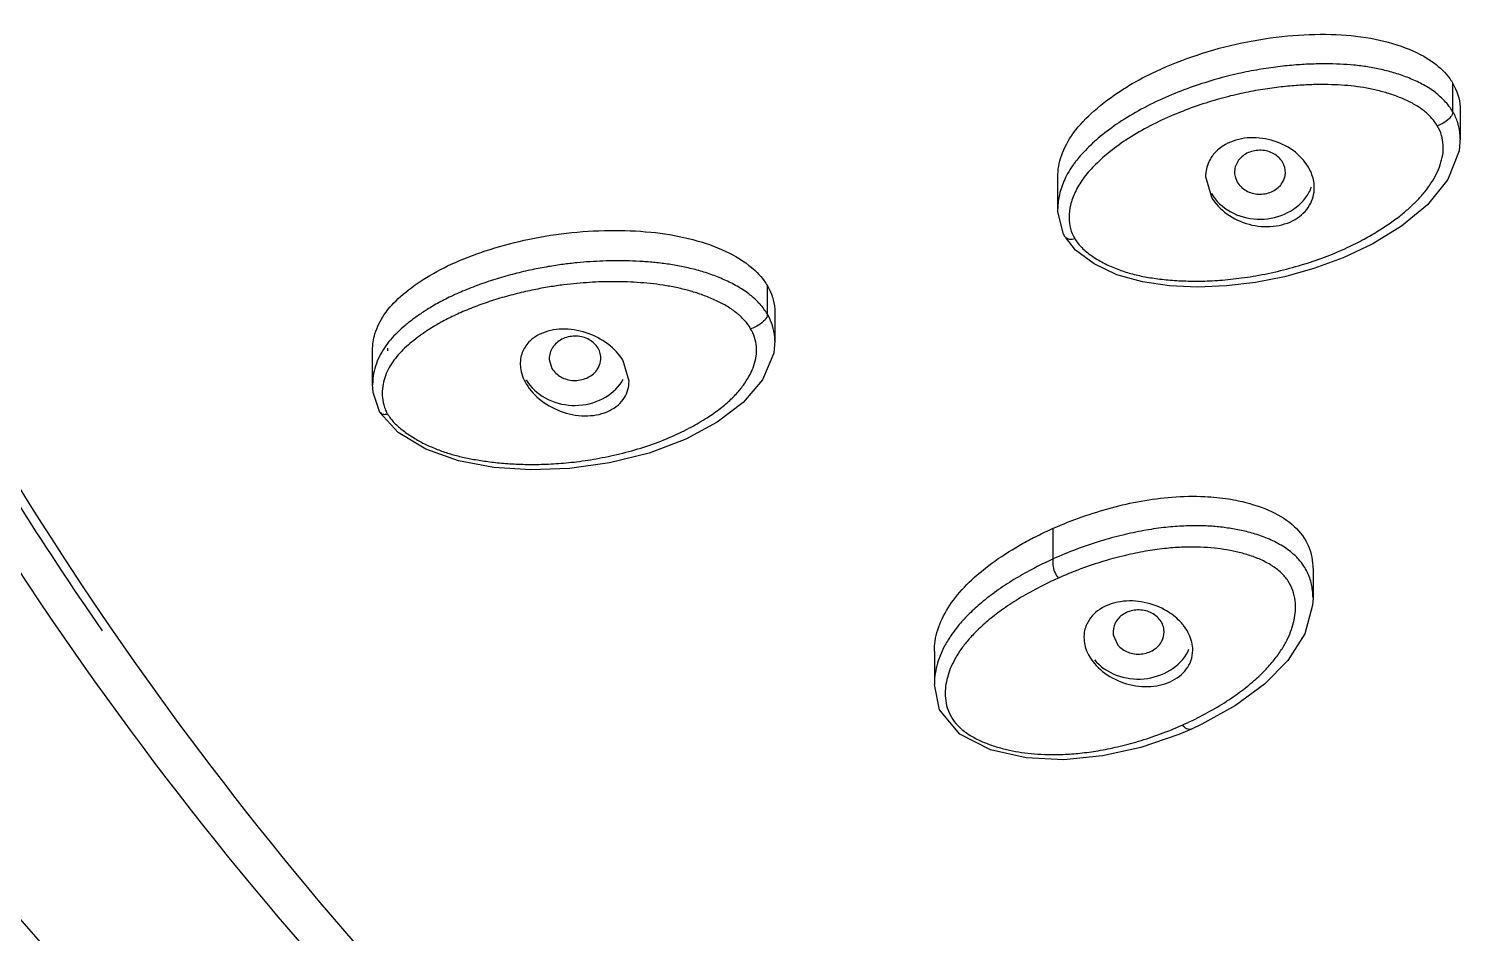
# Model space of a CAD drawing. Extents: x -1802 to -1505, y -7177 to -6757.
# Drawn here: x -1771.56 to -1751.79, y -6950.07 to -6937.6 of the extents above; entities that cross this region are included whole.
import ezdxf

# ---------------------------------------------------------------- set-up
doc = ezdxf.new("R2010")
doc.units = 0
doc.header["$LTSCALE"] = 5
doc.header["$MEASUREMENT"] = 0
doc.layers.add('DWG', color=7, linetype='CONTINUOUS')

msp = doc.modelspace()

# ---------------------------------------------------------------- linework, layer by layer
at = {"layer": 'DWG'}
for p, q in [((-1751.931, -6938.749), (-1751.931, -6938.357)), ((-1751.828, -6938.731), (-1751.828, -6939.125)), ((-1751.828, -6939.125), (-1751.828, -6939.11)), ((-1757.376, -6940.087), (-1757.376, -6939.646)), ((-1755.34, -6939.642), (-1755.258, -6939.927)), ((-1754.932, -6939.643), (-1754.902, -6939.72)), ((-1757.375, -6940.127), (-1757.376, -6940.081)), ((-1757.295, -6940.435), (-1757.375, -6940.127)), ((-1757.272, -6940.479), (-1757.295, -6940.435)), ((-1761.378, -6941.541), (-1761.378, -6941.149)), ((-1761.274, -6941.516), (-1761.274, -6941.912)), ((-1766.819, -6942.511), (-1766.819, -6942.035)), ((-1761.274, -6941.912), (-1761.274, -6941.901)), ((-1764.384, -6942.163), (-1764.347, -6942.287)), ((-1763.285, -6942.462), (-1763.366, -6942.183)), ((-1766.812, -6942.62), (-1766.819, -6942.503)), ((-1766.819, -6942.503), (-1766.819, -6942.511)), ((-1766.718, -6942.894), (-1766.812, -6942.62)), ((-1766.718, -6942.893), (-1766.718, -6942.894)), ((-1766.465, -6943.17), (-1766.718, -6942.893)), ((-1766.084, -6943.401), (-1766.465, -6943.17)), ((-1757.438, -6944.913), (-1757.438, -6944.491)), ((-1753.858, -6945.056), (-1753.858, -6945.453)), ((-1756.613, -6945.962), (-1756.549, -6946.1)), ((-1759.077, -6946.187), (-1759.077, -6946.643)), ((-1755.708, -6947.333), (-1756.231, -6947.512)), ((-1755.534, -6947.26), (-1755.708, -6947.333))]:
    msp.add_line(p, q, dxfattribs=at)
for points in [[(-1754.702, -6963.606), (-1761.959, -6959.011), (-1768.765, -6953.218), (-1774.477, -6946.674), (-1778.987, -6939.542), (-1782.23, -6931.979), (-1784.16, -6924.135), (-1784.746, -6916.728)], [(-1751.828, -6939.109), (-1751.843, -6939.287), (-1752, -6939.683)], [(-1752, -6939.683), (-1752.282, -6940.033), (-1752.639, -6940.327), (-1753.034, -6940.57), (-1753.441, -6940.763), (-1753.848, -6940.911), (-1754.252, -6941.023), (-1754.652, -6941.102), (-1755.052, -6941.15), (-1755.448, -6941.166), (-1755.835, -6941.148), (-1756.208, -6941.094), (-1756.562, -6940.995)], [(-1756.562, -6940.995), (-1756.876, -6940.847), (-1757.132, -6940.655), (-1757.271, -6940.479)], [(-1761.274, -6941.902), (-1761.291, -6942.077), (-1761.444, -6942.443)], [(-1761.444, -6942.443), (-1761.713, -6942.759), (-1762.07, -6943.028), (-1762.502, -6943.261), (-1763.007, -6943.453), (-1763.555, -6943.59), (-1764.107, -6943.667), (-1764.638, -6943.686), (-1765.148, -6943.651), (-1765.634, -6943.561), (-1766.084, -6943.401)], [(-1753.858, -6945.449), (-1753.863, -6945.551), (-1753.973, -6945.946), (-1754.203, -6946.313), (-1754.527, -6946.642), (-1754.926, -6946.935)], [(-1756.231, -6947.512), (-1756.761, -6947.63), (-1757.292, -6947.681), (-1757.813, -6947.656), (-1758.304, -6947.543), (-1758.728, -6947.327), (-1759.004, -6946.992), (-1759.077, -6946.643)], [(-1754.926, -6946.935), (-1755.39, -6947.193), (-1755.534, -6947.26)]]:
    msp.add_lwpolyline(points, dxfattribs=at)
for points, start_tangent, end_tangent in [([(-1752.117, -6962.63), (-1759.841, -6957.684), (-1766.486, -6951.684), (-1771.866, -6944.804), (-1775.819, -6937.239), (-1778.241, -6929.207), (-1779.055, -6920.938)], (-0.882354, 0.470586), (0, 1)), ([(-1770.541, -6945.904), (-1771.761, -6944.057), (-1775.496, -6936.71), (-1777.779, -6928.933), (-1778.545, -6921.268)], (-0.570427, 0.821349), (-0.007928, 0.999969)), ([(-1778.246, -6921.242), (-1778.171, -6923.758), (-1776.957, -6931.55), (-1774.296, -6939.067), (-1770.259, -6946.111), (-1764.95, -6952.498), (-1758.508, -6958.061), (-1751.109, -6962.647), (-1742.947, -6966.136), (-1734.238, -6968.437), (-1725.208, -6969.491)], (-0.000085, -1), (0.998958, -0.04564)), ([(-1752.046, -6925.766), (-1752.027, -6926.572), (-1751.68, -6929.662), (-1750.903, -6932.694), (-1749.709, -6935.623), (-1748.114, -6938.406), (-1746.142, -6941.003), (-1743.821, -6943.376), (-1741.186, -6945.49), (-1738.275, -6947.315), (-1735.13, -6948.824), (-1732.182, -6949.88)], (0.005647, -0.999984), (0.956466, -0.291842)), ([(-1756.396, -6938.388), (-1756.015, -6938.188), (-1755.455, -6937.966), (-1754.839, -6937.799), (-1754.209, -6937.704), (-1753.609, -6937.682), (-1753.062, -6937.735), (-1752.586, -6937.866)], (0.858104, 0.513476), (0.934267, -0.356574)), ([(-1752.586, -6937.866), (-1752.192, -6938.075)], (0.934267, -0.356574), (0.800937, -0.598748)), ([(-1754.123, -6938.106), (-1754.372, -6938.132), (-1754.639, -6938.173), (-1754.922, -6938.231), (-1755.225, -6938.31), (-1755.551, -6938.416)], (-0.996672, -0.081522), (-0.941311, -0.337541)), ([(-1752.725, -6938.217), (-1752.916, -6938.166), (-1753.106, -6938.13), (-1753.295, -6938.106), (-1753.485, -6938.093), (-1753.682, -6938.088), (-1753.894, -6938.092), (-1754.123, -6938.106)], (-0.956383, 0.292117), (-0.996672, -0.081522)), ([(-1752.192, -6938.075), (-1751.974, -6938.292)], (0.800937, -0.598748), (0.5884, -0.80857)), ([(-1752.537, -6938.283), (-1752.725, -6938.217)], (-0.927915, 0.372793), (-0.956383, 0.292117)), ([(-1752.357, -6938.366), (-1752.537, -6938.283)], (-0.882191, 0.470892), (-0.927915, 0.372793)), ([(-1751.974, -6938.292), (-1751.931, -6938.357)], (0.5884, -0.80857), (0.50851, -0.861056)), ([(-1757.158, -6939.04), (-1756.876, -6938.737), (-1756.493, -6938.449), (-1756.396, -6938.388)], (0.588192, 0.808721), (0.858104, 0.513476)), ([(-1755.551, -6938.416), (-1755.891, -6938.551), (-1756.226, -6938.714), (-1756.533, -6938.899)], (-0.941311, -0.337541), (-0.830692, -0.556733)), ([(-1754.119, -6938.389), (-1754.358, -6938.413), (-1754.615, -6938.451), (-1754.887, -6938.505), (-1755.179, -6938.58), (-1755.494, -6938.681)], (-0.997031, -0.076997), (-0.942745, -0.333513)), ([(-1753.512, -6938.379), (-1753.698, -6938.373), (-1753.9, -6938.376), (-1754.119, -6938.389)], (-0.99856, 0.053645), (-0.997031, -0.076997)), ([(-1752.813, -6938.498), (-1752.986, -6938.451), (-1753.16, -6938.416), (-1753.334, -6938.393), (-1753.512, -6938.379)], (-0.954207, 0.299147), (-0.99856, 0.053645)), ([(-1752.646, -6938.558), (-1752.813, -6938.498)], (-0.925064, 0.379811), (-0.954207, 0.299147)), ([(-1752.189, -6938.471), (-1752.357, -6938.366)], (-0.803706, 0.595027), (-0.882191, 0.470892)), ([(-1752.056, -6938.588), (-1752.189, -6938.471)], (-0.695199, 0.718817), (-0.803706, 0.595027)), ([(-1751.931, -6938.357), (-1751.83, -6938.681)], (0.50851, -0.861056), (0.068618, -0.997643)), ([(-1755.494, -6938.681), (-1755.822, -6938.81), (-1756.144, -6938.965), (-1756.437, -6939.139)], (-0.942745, -0.333513), (-0.833766, -0.552118)), ([(-1752.489, -6938.632), (-1752.646, -6938.558)], (-0.878504, 0.477735), (-0.925064, 0.379811)), ([(-1752.35, -6938.72), (-1752.489, -6938.632)], (-0.799922, 0.600104), (-0.878504, 0.477735)), ([(-1751.931, -6938.749), (-1752.047, -6938.597), (-1752.056, -6938.588)], (-0.508349, 0.861151), (-0.695199, 0.718817)), ([(-1751.83, -6938.681), (-1751.828, -6938.705)], (0.068618, -0.997643), (0.034439, -0.999407)), ([(-1751.828, -6938.705), (-1751.828, -6938.731)], (0.034439, -0.999407), (-0.001438, -0.999999)), ([(-1756.533, -6938.899), (-1756.791, -6939.091)], (-0.830692, -0.556733), (-0.768915, -0.639351)), ([(-1752.295, -6938.765), (-1752.35, -6938.72)], (-0.75149, 0.659744), (-0.799922, 0.600104)), ([(-1752.236, -6938.822), (-1752.295, -6938.765)], (-0.683566, 0.729889), (-0.75149, 0.659744)), ([(-1752.145, -6938.942), (-1752.236, -6938.822)], (-0.508488, 0.861069), (-0.683566, 0.729889)), ([(-1752.042, -6938.891), (-1752.145, -6938.942)], (-0.831197, -0.555978), (-0.951048, -0.309044)), ([(-1751.931, -6938.749), (-1751.961, -6938.819), (-1752.042, -6938.891)], (0.000129, -1), (-0.831197, -0.555978)), ([(-1751.919, -6938.77), (-1751.931, -6938.749)], (-0.48051, 0.876989), (-0.508795, 0.860888)), ([(-1751.828, -6939.11), (-1751.829, -6939.083), (-1751.858, -6938.918), (-1751.919, -6938.77)], (-0.020733, 0.999785), (-0.48051, 0.876989)), ([(-1757.325, -6939.356), (-1757.158, -6939.04)], (0.324398, 0.945921), (0.588192, 0.808721)), ([(-1756.791, -6939.091), (-1756.996, -6939.281), (-1757.131, -6939.436)], (-0.768915, -0.639351), (-0.609876, -0.792497)), ([(-1754.434, -6939.14), (-1754.765, -6939.11)], (-0.964726, 0.263257), (-0.995746, -0.092139)), ([(-1752.318, -6939.853), (-1752.232, -6939.735), (-1752.16, -6939.61), (-1752.105, -6939.478), (-1752.071, -6939.342), (-1752.064, -6939.206), (-1752.087, -6939.075)], (0.627829, 0.778351), (-0.284159, 0.958777)), ([(-1752.087, -6939.075), (-1752.145, -6938.942)], (-0.284159, 0.958777), (-0.508696, 0.860946)), ([(-1756.437, -6939.139), (-1756.683, -6939.32)], (-0.833766, -0.552118), (-0.77251, -0.635003)), ([(-1755.066, -6939.201), (-1755.228, -6939.335)], (-0.86965, -0.493669), (-0.638433, -0.769677)), ([(-1754.765, -6939.11), (-1755.066, -6939.201)], (-0.995746, -0.092139), (-0.86965, -0.493669)), ([(-1754.277, -6939.445), (-1754.398, -6939.328), (-1754.571, -6939.28), (-1754.749, -6939.312), (-1754.883, -6939.417), (-1754.94, -6939.566), (-1754.933, -6939.643)], (-0.508504, 0.861059), (0.232615, -0.972569)), ([(-1754.132, -6939.284), (-1754.434, -6939.14)], (-0.808225, 0.588874), (-0.964726, 0.263257)), ([(-1753.922, -6939.511), (-1754.132, -6939.284)], (-0.508504, 0.861059), (-0.808225, 0.588874)), ([(-1757.376, -6939.646), (-1757.325, -6939.356)], (-0.00354, 0.999994), (0.324398, 0.945921)), ([(-1757.131, -6939.436), (-1757.16, -6939.475), (-1757.281, -6939.681), (-1757.352, -6939.889)], (-0.609876, -0.792497), (-0.223192, -0.974774)), ([(-1756.683, -6939.32), (-1756.877, -6939.497), (-1757.028, -6939.674), (-1757.136, -6939.856)], (-0.77251, -0.635003), (-0.424986, -0.9052)), ([(-1755.228, -6939.335), (-1755.272, -6939.397), (-1755.336, -6939.584)], (-0.638433, -0.769677), (-0.125999, -0.99203)), ([(-1754.239, -6939.59), (-1754.277, -6939.445)], (0.02519, 0.999683), (-0.508504, 0.861059)), ([(-1755.336, -6939.584), (-1755.34, -6939.642)], (-0.125999, -0.99203), (-0.004305, -0.999991)), ([(-1754.902, -6939.72), (-1754.78, -6939.836), (-1754.608, -6939.884), (-1754.43, -6939.852), (-1754.295, -6939.747), (-1754.251, -6939.661)], (0.508504, -0.861059), (0.301882, 0.953345)), ([(-1754.251, -6939.661), (-1754.239, -6939.598), (-1754.239, -6939.59)], (0.301882, 0.953345), (0.02519, 0.999683)), ([(-1753.881, -6939.594), (-1753.922, -6939.511)], (-0.375219, 0.926936), (-0.508504, 0.861059)), ([(-1753.84, -6939.795), (-1753.84, -6939.781), (-1753.881, -6939.594)], (0.004209, 0.999991), (-0.375219, 0.926936)), ([(-1757.352, -6939.889), (-1757.376, -6940.081)], (-0.223192, -0.974774), (-0.007074, -0.999975)), ([(-1757.136, -6939.856), (-1757.2, -6940.036), (-1757.22, -6940.207), (-1757.2, -6940.358)], (-0.424986, -0.9052), (0.255547, -0.966797)), ([(-1756.572, -6940.911), (-1756.391, -6940.972), (-1756.203, -6941.018), (-1755.997, -6941.051), (-1755.768, -6941.074), (-1755.518, -6941.083), (-1755.249, -6941.078), (-1754.96, -6941.054), (-1754.645, -6941.009), (-1754.308, -6940.939), (-1753.973, -6940.846), (-1753.661, -6940.738), (-1753.386, -6940.621), (-1753.155, -6940.505), (-1752.959, -6940.391), (-1752.79, -6940.279), (-1752.646, -6940.172), (-1752.523, -6940.067), (-1752.414, -6939.962), (-1752.318, -6939.853)], (0.931205, -0.364497), (0.627829, 0.778351)), ([(-1755.258, -6939.876), (-1754.998, -6940.125), (-1754.629, -6940.229)], (0.508504, -0.861059), (0.999019, -0.044288)), ([(-1754.629, -6940.229), (-1754.25, -6940.159), (-1753.961, -6939.935), (-1753.878, -6939.784)], (0.999019, -0.044288), (0.355693, 0.934603)), ([(-1754.105, -6940.233), (-1753.905, -6940.036), (-1753.84, -6939.795)], (0.861901, 0.507077), (0.004209, 0.999991)), ([(-1755.258, -6939.927), (-1755.046, -6940.155), (-1754.74, -6940.3)], (0.508504, -0.861059), (0.966048, -0.258364)), ([(-1754.74, -6940.3), (-1754.405, -6940.327), (-1754.105, -6940.233)], (0.966048, -0.258364), (0.861901, 0.507077)), ([(-1765.266, -6940.667), (-1764.731, -6940.52), (-1764.147, -6940.422), (-1763.551, -6940.385), (-1762.986, -6940.408), (-1762.466, -6940.495)], (0.949352, 0.314214), (0.971359, -0.237616)), ([(-1757.269, -6940.477), (-1757.213, -6940.505), (-1757.143, -6940.495)], (0.621777, -0.783194), (0.959156, 0.282877)), ([(-1757.2, -6940.358), (-1757.143, -6940.495)], (0.255547, -0.966797), (0.508084, -0.861308)), ([(-1766.435, -6941.297), (-1766.124, -6941.063), (-1765.735, -6940.851), (-1765.266, -6940.667)], (0.747093, 0.664719), (0.949352, 0.314214)), ([(-1762.466, -6940.495), (-1762.01, -6940.647)], (0.971359, -0.237616), (0.91619, -0.400744)), ([(-1762.01, -6940.647), (-1761.633, -6940.866)], (0.91619, -0.400744), (0.786073, -0.618134)), ([(-1757.143, -6940.495), (-1757.044, -6940.621)], (0.508967, -0.860786), (0.70203, -0.712147)), ([(-1757.044, -6940.621), (-1756.912, -6940.732), (-1756.75, -6940.83), (-1756.572, -6940.911)], (0.70203, -0.712147), (0.931205, -0.364497)), ([(-1763.463, -6940.803), (-1763.645, -6940.807), (-1763.824, -6940.816), (-1764.005, -6940.831), (-1764.194, -6940.853), (-1764.398, -6940.884), (-1764.621, -6940.926)], (-0.999992, -0.004037), (-0.978348, -0.206966)), ([(-1762.325, -6940.938), (-1762.516, -6940.891), (-1762.709, -6940.855), (-1762.901, -6940.83), (-1763.091, -6940.814), (-1763.279, -6940.805), (-1763.463, -6940.803)], (-0.96234, 0.27185), (-0.999992, -0.004037)), ([(-1761.633, -6940.866), (-1761.424, -6941.078)], (0.786073, -0.618134), (0.59072, -0.806877)), ([(-1764.621, -6940.926), (-1764.859, -6940.982), (-1765.104, -6941.051), (-1765.348, -6941.132), (-1765.579, -6941.223), (-1765.789, -6941.319), (-1765.97, -6941.416)], (-0.978348, -0.206966), (-0.866876, -0.498523)), ([(-1762.135, -6940.999), (-1762.325, -6940.938)], (-0.940217, 0.340577), (-0.96234, 0.27185)), ([(-1761.774, -6941.166), (-1761.95, -6941.075), (-1762.135, -6940.999)], (-0.860412, 0.509599), (-0.940217, 0.340577)), ([(-1761.424, -6941.078), (-1761.378, -6941.149)], (0.59072, -0.806877), (0.508509, -0.861057)), ([(-1764.597, -6941.203), (-1764.827, -6941.255), (-1765.064, -6941.32), (-1765.299, -6941.396), (-1765.523, -6941.482), (-1765.724, -6941.572), (-1765.897, -6941.663)], (-0.979786, -0.20005), (-0.871757, -0.489939)), ([(-1763.484, -6941.092), (-1763.658, -6941.094), (-1763.83, -6941.102), (-1764.003, -6941.115), (-1764.185, -6941.135), (-1764.382, -6941.163), (-1764.597, -6941.203)], (-0.999996, 0.002997), (-0.979786, -0.20005)), ([(-1762.949, -6941.122), (-1763.128, -6941.105), (-1763.307, -6941.095), (-1763.484, -6941.092)], (-0.99331, 0.115477), (-0.999996, 0.002997)), ([(-1762.246, -6941.284), (-1762.417, -6941.227), (-1762.592, -6941.182), (-1762.77, -6941.147), (-1762.949, -6941.122)], (-0.936385, 0.350975), (-0.99331, 0.115477)), ([(-1761.615, -6941.275), (-1761.774, -6941.166)], (-0.781515, 0.623886), (-0.860412, 0.509599)), ([(-1761.495, -6941.386), (-1761.615, -6941.275)], (-0.682504, 0.730882), (-0.781515, 0.623886)), ([(-1761.378, -6941.149), (-1761.276, -6941.468)], (0.508509, -0.861057), (0.069637, -0.997572)), ([(-1766.787, -6941.811), (-1766.659, -6941.543), (-1766.435, -6941.297)], (0.278816, 0.960345), (0.747093, 0.664719)), ([(-1765.97, -6941.416), (-1766.123, -6941.511)], (-0.866876, -0.498523), (-0.835254, -0.549865)), ([(-1762.081, -6941.354), (-1762.246, -6941.284)], (-0.90442, 0.426643), (-0.936385, 0.350975)), ([(-1761.798, -6941.527), (-1761.93, -6941.434), (-1762.081, -6941.354)], (-0.775661, 0.63115), (-0.90442, 0.426643)), ([(-1761.378, -6941.541), (-1761.48, -6941.402), (-1761.495, -6941.386)], (-0.508552, 0.861031), (-0.682504, 0.730882)), ([(-1761.276, -6941.468), (-1761.274, -6941.516)], (0.069637, -0.997572), (-0.002796, -0.999996)), ([(-1766.123, -6941.511), (-1766.255, -6941.603), (-1766.371, -6941.695), (-1766.476, -6941.79), (-1766.572, -6941.891), (-1766.656, -6942.002), (-1766.726, -6942.123), (-1766.779, -6942.254), (-1766.811, -6942.394)], (-0.835254, -0.549865), (-0.143616, -0.989633)), ([(-1765.897, -6941.663), (-1766.043, -6941.751), (-1766.168, -6941.836)], (-0.871757, -0.489939), (-0.80727, -0.590182)), ([(-1761.765, -6941.555), (-1761.798, -6941.527)], (-0.747321, 0.664463), (-0.775661, 0.63115)), ([(-1761.726, -6941.592), (-1761.765, -6941.555)], (-0.707375, 0.706838), (-0.747321, 0.664463)), ([(-1761.69, -6941.63), (-1761.726, -6941.592)], (-0.662758, 0.748834), (-0.707375, 0.706838)), ([(-1761.609, -6941.739), (-1761.69, -6941.63)], (-0.508518, 0.861051), (-0.662758, 0.748834)), ([(-1761.378, -6941.541), (-1761.411, -6941.615), (-1761.5, -6941.691)], (-0.000036, -1), (-0.848358, -0.529423)), ([(-1761.368, -6941.558), (-1761.378, -6941.541)], (-0.486854, 0.873483), (-0.508463, 0.861084)), ([(-1761.274, -6941.901), (-1761.277, -6941.856), (-1761.308, -6941.696), (-1761.368, -6941.558)], (-0.014509, 0.999895), (-0.486854, 0.873483)), ([(-1766.82, -6942.035), (-1766.787, -6941.811)], (-0.000856, 1), (0.278816, 0.960345)), ([(-1766.168, -6941.836), (-1766.279, -6941.922), (-1766.378, -6942.009), (-1766.466, -6942.1), (-1766.543, -6942.198)], (-0.80727, -0.590182), (-0.568396, -0.822755)), ([(-1764.209, -6941.745), (-1764.514, -6941.815), (-1764.624, -6941.885)], (-0.999681, -0.025273), (-0.771323, -0.636444)), ([(-1763.712, -6942.008), (-1763.834, -6941.891), (-1764.009, -6941.842), (-1764.19, -6941.876), (-1764.327, -6941.982), (-1764.384, -6942.133), (-1764.384, -6942.163)], (-0.508504, 0.861059), (0.056076, -0.998427)), ([(-1763.876, -6941.795), (-1764.209, -6941.745)], (-0.950165, 0.311748), (-0.999681, -0.025273)), ([(-1763.575, -6941.953), (-1763.876, -6941.795)], (-0.7934, 0.608701), (-0.950165, 0.311748)), ([(-1761.778, -6942.605), (-1761.688, -6942.489), (-1761.618, -6942.37), (-1761.565, -6942.245), (-1761.534, -6942.116), (-1761.53, -6941.987), (-1761.555, -6941.86)], (0.655389, 0.755292), (-0.306277, 0.951943)), ([(-1761.5, -6941.691), (-1761.609, -6941.739)], (-0.848358, -0.529423), (-0.967663, -0.252245)), ([(-1761.555, -6941.86), (-1761.609, -6941.739)], (-0.306277, 0.951943), (-0.508339, 0.861157)), ([(-1766.613, -6942.006), (-1766.616, -6942.046)], (-0.100263, -0.994961), (-0.044111, -0.999027)), ([(-1764.664, -6941.922), (-1764.719, -6941.992), (-1764.779, -6942.152)], (-0.695327, -0.718694), (-0.161729, -0.986835)), ([(-1764.624, -6941.885), (-1764.664, -6941.922)], (-0.771323, -0.636444), (-0.695327, -0.718694)), ([(-1763.674, -6942.162), (-1763.712, -6942.008)], (0.060545, 0.998165), (-0.508504, 0.861059)), ([(-1763.366, -6942.183), (-1763.575, -6941.953)], (-0.508504, 0.861059), (-0.7934, 0.608701)), ([(-1766.543, -6942.198), (-1766.605, -6942.303), (-1766.652, -6942.416), (-1766.68, -6942.536), (-1766.687, -6942.661), (-1766.667, -6942.789)], (-0.568396, -0.822755), (0.26834, -0.963324)), ([(-1764.779, -6942.152), (-1764.785, -6942.221)], (-0.161729, -0.986835), (-0.007741, -0.99997)), ([(-1764.785, -6942.221), (-1764.784, -6942.236), (-1764.781, -6942.277)], (-0.007741, -0.99997), (0.11797, -0.993017)), ([(-1764.347, -6942.287), (-1764.224, -6942.404), (-1764.05, -6942.453), (-1763.869, -6942.419), (-1763.731, -6942.313), (-1763.701, -6942.262)], (0.508504, -0.861059), (0.431922, 0.901911)), ([(-1763.701, -6942.262), (-1763.674, -6942.162)], (0.431922, 0.901911), (0.060545, 0.998165)), ([(-1766.811, -6942.394), (-1766.819, -6942.503)], (-0.143616, -0.989633), (-0.009577, -0.999954)), ([(-1764.781, -6942.277), (-1764.703, -6942.499)], (0.11797, -0.993017), (0.508504, -0.861059)), ([(-1764.703, -6942.444), (-1764.443, -6942.693), (-1764.074, -6942.796)], (0.508504, -0.861059), (0.999019, -0.044288)), ([(-1764.074, -6942.796), (-1763.694, -6942.726), (-1763.406, -6942.502), (-1763.364, -6942.439)], (0.999019, -0.044288), (0.498185, 0.867071)), ([(-1763.855, -6942.94), (-1763.55, -6942.867), (-1763.349, -6942.689), (-1763.285, -6942.462)], (0.999556, 0.02978), (0.007167, 0.999974)), ([(-1765.948, -6943.395), (-1765.787, -6943.453), (-1765.622, -6943.499), (-1765.447, -6943.536), (-1765.256, -6943.567), (-1765.044, -6943.592), (-1764.81, -6943.607), (-1764.56, -6943.61), (-1764.294, -6943.6), (-1764.008, -6943.573), (-1763.699, -6943.525), (-1763.37, -6943.454), (-1763.04, -6943.358), (-1762.73, -6943.241), (-1762.459, -6943.112), (-1762.234, -6942.982), (-1762.048, -6942.854), (-1761.896, -6942.727), (-1761.778, -6942.605)], (0.928706, -0.370816), (0.655389, 0.755292)), ([(-1764.703, -6942.499), (-1764.495, -6942.73), (-1764.192, -6942.889)], (0.508504, -0.861059), (0.949756, -0.312991)), ([(-1766.667, -6942.789), (-1766.641, -6942.861)], (0.26834, -0.963324), (0.403377, -0.915034)), ([(-1766.716, -6942.892), (-1766.671, -6942.919), (-1766.614, -6942.915)], (0.606553, -0.795043), (0.979707, 0.200435)), ([(-1766.641, -6942.861), (-1766.614, -6942.915)], (0.403377, -0.915034), (0.508081, -0.861309)), ([(-1766.614, -6942.915), (-1766.521, -6943.036), (-1766.398, -6943.145)], (0.508616, -0.860994), (0.791069, -0.611726)), ([(-1764.192, -6942.889), (-1763.855, -6942.94)], (0.949756, -0.312991), (0.999556, 0.02978)), ([(-1766.398, -6943.145), (-1766.258, -6943.241), (-1766.106, -6943.325), (-1765.948, -6943.395)], (0.791069, -0.611726), (0.928706, -0.370816)), ([(-1757.039, -6944.333), (-1756.637, -6944.208)], (0.943055, 0.332636), (0.966035, 0.258411)), ([(-1756.637, -6944.208), (-1756.227, -6944.116), (-1755.802, -6944.061), (-1755.35, -6944.053), (-1755.023, -6944.086)], (0.966035, 0.258411), (0.987676, -0.156514)), ([(-1755.023, -6944.086), (-1754.889, -6944.111), (-1754.473, -6944.241), (-1754.147, -6944.438)], (0.987676, -0.156514), (0.758909, -0.651197)), ([(-1757.438, -6944.491), (-1757.039, -6944.333)], (0.914334, 0.404961), (0.943055, 0.332636)), ([(-1754.147, -6944.438), (-1753.939, -6944.699), (-1753.86, -6945.01)], (0.758909, -0.651197), (0.053624, -0.998561)), ([(-1757.861, -6944.702), (-1757.657, -6944.594)], (0.872572, 0.488486), (0.894699, 0.446669)), ([(-1757.657, -6944.594), (-1757.438, -6944.491)], (0.894699, 0.446669), (0.914334, 0.404961)), ([(-1755.665, -6944.461), (-1755.918, -6944.482), (-1756.192, -6944.523), (-1756.481, -6944.584), (-1756.793, -6944.67)], (-0.998641, -0.052118), (-0.955705, -0.294326)), ([(-1754.655, -6944.57), (-1754.846, -6944.52), (-1755.035, -6944.487), (-1755.229, -6944.465), (-1755.437, -6944.456), (-1755.665, -6944.461)], (-0.955329, 0.295544), (-0.998641, -0.052118)), ([(-1754.46, -6944.642), (-1754.655, -6944.57)], (-0.916892, 0.399135), (-0.955329, 0.295544)), ([(-1758.814, -6945.481), (-1758.562, -6945.202), (-1758.242, -6944.942), (-1757.861, -6944.702)], (0.596749, 0.802428), (0.872572, 0.488486)), ([(-1757.121, -6944.782), (-1757.438, -6944.913)], (-0.935374, -0.353661), (-0.911608, -0.41106)), ([(-1756.793, -6944.67), (-1757.121, -6944.782)], (-0.955705, -0.294326), (-0.935374, -0.353661)), ([(-1755.907, -6944.771), (-1756.167, -6944.808), (-1756.444, -6944.865), (-1756.743, -6944.945)], (-0.994125, -0.108241), (-0.957328, -0.289004)), ([(-1755.265, -6944.761), (-1755.457, -6944.751), (-1755.669, -6944.753), (-1755.907, -6944.771)], (-0.996333, 0.085559), (-0.994125, -0.108241)), ([(-1754.748, -6944.86), (-1754.917, -6944.814), (-1755.088, -6944.782), (-1755.265, -6944.761)], (-0.952395, 0.304868), (-0.996333, 0.085559)), ([(-1754.275, -6944.739), (-1754.46, -6944.642)], (-0.849416, 0.527723), (-0.916892, 0.399135)), ([(-1754.111, -6944.863), (-1754.275, -6944.739)], (-0.730557, 0.682851), (-0.849416, 0.527723)), ([(-1757.438, -6944.913), (-1757.733, -6945.058), (-1757.77, -6945.078)], (-0.911608, -0.411061), (-0.879735, -0.475464)), ([(-1757.438, -6944.913), (-1757.445, -6944.994), (-1757.419, -6945.091)], (-0.339444, -0.940626), (0.393573, -0.919293)), ([(-1756.743, -6944.945), (-1757.06, -6945.052)], (-0.957328, -0.289004), (-0.937229, -0.348714)), ([(-1754.581, -6944.923), (-1754.748, -6944.86)], (-0.913118, 0.407696), (-0.952395, 0.304868)), ([(-1754.297, -6945.104), (-1754.427, -6945.005), (-1754.581, -6944.923)], (-0.728313, 0.685245), (-0.913118, 0.407696)), ([(-1754.057, -6944.918), (-1754.111, -6944.863)], (-0.66644, 0.745559), (-0.730557, 0.682851)), ([(-1753.858, -6945.449), (-1753.865, -6945.348), (-1753.903, -6945.178), (-1753.984, -6945.012), (-1754.057, -6944.918)], (-0.004031, 0.999992), (-0.66644, 0.745559)), ([(-1753.86, -6945.01), (-1753.858, -6945.056)], (0.053624, -0.998561), (0.000564, -1)), ([(-1758.011, -6945.217), (-1758.251, -6945.379), (-1758.451, -6945.537)], (-0.849066, -0.528287), (-0.759393, -0.650632)), ([(-1757.77, -6945.078), (-1758.011, -6945.217)], (-0.879735, -0.475464), (-0.849066, -0.528287)), ([(-1757.367, -6945.177), (-1757.652, -6945.315), (-1757.921, -6945.467)], (-0.913731, -0.406321), (-0.852154, -0.523291)), ([(-1757.419, -6945.091), (-1757.367, -6945.177)], (0.393573, -0.919293), (0.639481, -0.768807)), ([(-1757.137, -6945.081), (-1757.367, -6945.177)], (-0.931755, -0.363087), (-0.91373, -0.406321)), ([(-1757.06, -6945.052), (-1757.137, -6945.081)], (-0.937229, -0.348714), (-0.931755, -0.363087)), ([(-1754.136, -6945.349), (-1754.2, -6945.219), (-1754.297, -6945.104)], (-0.330711, 0.943732), (-0.728313, 0.685245)), ([(-1754.119, -6945.759), (-1754.1, -6945.627), (-1754.104, -6945.488), (-1754.136, -6945.349)], (0.209005, 0.977915), (-0.330711, 0.943732)), ([(-1758.987, -6945.777), (-1758.814, -6945.481)], (0.396237, 0.918148), (0.596749, 0.802428)), ([(-1758.451, -6945.537), (-1758.616, -6945.69), (-1758.75, -6945.838), (-1758.836, -6945.951)], (-0.759393, -0.650632), (-0.572464, -0.81993)), ([(-1758.152, -6945.621), (-1758.343, -6945.77)], (-0.811536, -0.584302), (-0.763952, -0.645273)), ([(-1757.921, -6945.467), (-1758.152, -6945.621)], (-0.852154, -0.523291), (-0.811536, -0.584302)), ([(-1756.553, -6945.51), (-1756.828, -6945.631)], (-0.97984, -0.199783), (-0.79216, -0.610313)), ([(-1756.299, -6945.618), (-1756.47, -6945.675), (-1756.585, -6945.797), (-1756.614, -6945.953), (-1756.613, -6945.962)], (-0.995805, -0.091505), (0.154477, -0.987996)), ([(-1756.225, -6945.505), (-1756.553, -6945.51)], (-0.987735, 0.15614), (-0.97984, -0.199783)), ([(-1755.977, -6945.742), (-1756.119, -6945.643), (-1756.299, -6945.618)], (-0.644127, 0.764918), (-0.995805, -0.091505)), ([(-1755.905, -6945.613), (-1756.225, -6945.505)], (-0.878596, 0.477565), (-0.987735, 0.15614)), ([(-1755.715, -6945.751), (-1755.905, -6945.613)], (-0.721892, 0.692006), (-0.878596, 0.477565)), ([(-1759.077, -6946.187), (-1759.072, -6946.086), (-1758.987, -6945.777)], (-0.000444, 1), (0.396237, 0.918148)), ([(-1758.343, -6945.77), (-1758.5, -6945.913), (-1758.626, -6946.05), (-1758.725, -6946.181), (-1758.8, -6946.305), (-1758.857, -6946.426)], (-0.763952, -0.645273), (-0.373737, -0.927535)), ([(-1756.964, -6945.788), (-1756.989, -6945.843), (-1757.01, -6945.925)], (-0.477302, -0.87874), (-0.151575, -0.988446)), ([(-1756.923, -6945.726), (-1756.964, -6945.788)], (-0.610254, -0.792206), (-0.477302, -0.87874)), ([(-1756.828, -6945.631), (-1756.923, -6945.726)], (-0.79216, -0.610313), (-0.610254, -0.792206)), ([(-1755.912, -6945.888), (-1755.977, -6945.742)], (-0.12002, 0.992772), (-0.644127, 0.764918)), ([(-1755.659, -6945.811), (-1755.715, -6945.751)], (-0.644127, 0.764918), (-0.721892, 0.692006)), ([(-1755.624, -6945.856), (-1755.659, -6945.811)], (-0.580043, 0.814586), (-0.644127, 0.764918)), ([(-1754.281, -6946.146), (-1754.208, -6946.014), (-1754.155, -6945.886), (-1754.119, -6945.759)], (0.529045, 0.848594), (0.209005, 0.977915)), ([(-1758.836, -6945.951), (-1758.855, -6945.98), (-1758.937, -6946.117), (-1758.999, -6946.251), (-1759.043, -6946.385), (-1759.07, -6946.526), (-1759.077, -6946.64)], (-0.572464, -0.81993), (-0.000054, -1)), ([(-1757.01, -6945.925), (-1757.015, -6945.994)], (-0.151575, -0.988446), (-0.001173, -0.999999)), ([(-1757.015, -6945.994), (-1757.004, -6946.1), (-1756.988, -6946.154)], (-0.001173, -0.999999), (0.324724, -0.945809)), ([(-1756.407, -6946.199), (-1756.227, -6946.224), (-1756.056, -6946.167), (-1755.94, -6946.044), (-1755.928, -6946.016)], (0.932739, -0.360553), (0.353745, 0.935342)), ([(-1755.928, -6946.016), (-1755.912, -6945.888)], (0.353745, 0.935342), (-0.12002, 0.992772)), ([(-1755.569, -6945.949), (-1755.624, -6945.856)], (-0.435307, 0.900282), (-0.580043, 0.814586)), ([(-1755.516, -6946.171), (-1755.528, -6946.063), (-1755.569, -6945.949)], (0.00091, 1), (-0.435307, 0.900282)), ([(-1756.988, -6946.154), (-1756.872, -6946.353)], (0.324724, -0.945809), (0.644127, -0.764918)), ([(-1756.872, -6946.353), (-1756.625, -6946.552), (-1756.302, -6946.661), (-1755.972, -6946.654), (-1755.698, -6946.53), (-1755.541, -6946.318), (-1755.516, -6946.171)], (0.644127, -0.764918), (0.00091, 1)), ([(-1756.549, -6946.1), (-1756.407, -6946.199)], (0.644127, -0.764918), (0.932739, -0.360553)), ([(-1756.187, -6946.566), (-1755.825, -6946.446), (-1755.58, -6946.186), (-1755.568, -6946.159)], (0.995844, 0.09107), (0.410297, 0.911952)), ([(-1754.87, -6946.752), (-1754.669, -6946.59), (-1754.506, -6946.434), (-1754.379, -6946.286), (-1754.281, -6946.146)], (0.804302, 0.594221), (0.529045, 0.848594)), ([(-1756.872, -6946.303), (-1756.571, -6946.514)], (0.644127, -0.764918), (0.932575, -0.360977)), ([(-1758.857, -6946.426), (-1758.897, -6946.546), (-1758.922, -6946.669), (-1758.927, -6946.8), (-1758.908, -6946.933)], (-0.373737, -0.927535), (0.241712, -0.970348)), ([(-1756.571, -6946.514), (-1756.187, -6946.566)], (0.932575, -0.360977), (0.995844, 0.09107)), ([(-1755.381, -6947.069), (-1755.111, -6946.915), (-1754.87, -6946.752)], (0.885256, 0.465104), (0.804302, 0.594221)), ([(-1758.908, -6946.933), (-1758.86, -6947.063), (-1758.78, -6947.182), (-1758.668, -6947.287), (-1758.529, -6947.377)], (0.241712, -0.970348), (0.87724, -0.480051)), ([(-1756.264, -6947.427), (-1755.961, -6947.326), (-1755.66, -6947.204)], (0.958513, 0.285048), (0.913704, 0.40638)), ([(-1755.66, -6947.204), (-1755.381, -6947.069)], (0.913705, 0.406379), (0.885256, 0.465104)), ([(-1755.534, -6947.26), (-1755.536, -6947.261), (-1755.595, -6947.256), (-1755.66, -6947.204)], (-0.907937, -0.419106), (-0.648772, 0.760983)), ([(-1758.529, -6947.377), (-1758.371, -6947.451), (-1758.206, -6947.508), (-1758.041, -6947.55), (-1757.874, -6947.58), (-1757.699, -6947.601), (-1757.509, -6947.61), (-1757.3, -6947.608), (-1757.07, -6947.591), (-1756.819, -6947.557), (-1756.552, -6947.503), (-1756.264, -6947.427)], (0.87724, -0.480051), (0.958513, 0.285048))]:
    msp.add_spline(points, degree=3, dxfattribs=dict(at, start_tangent=start_tangent, end_tangent=end_tangent))

doc.saveas('drawing.dxf')
